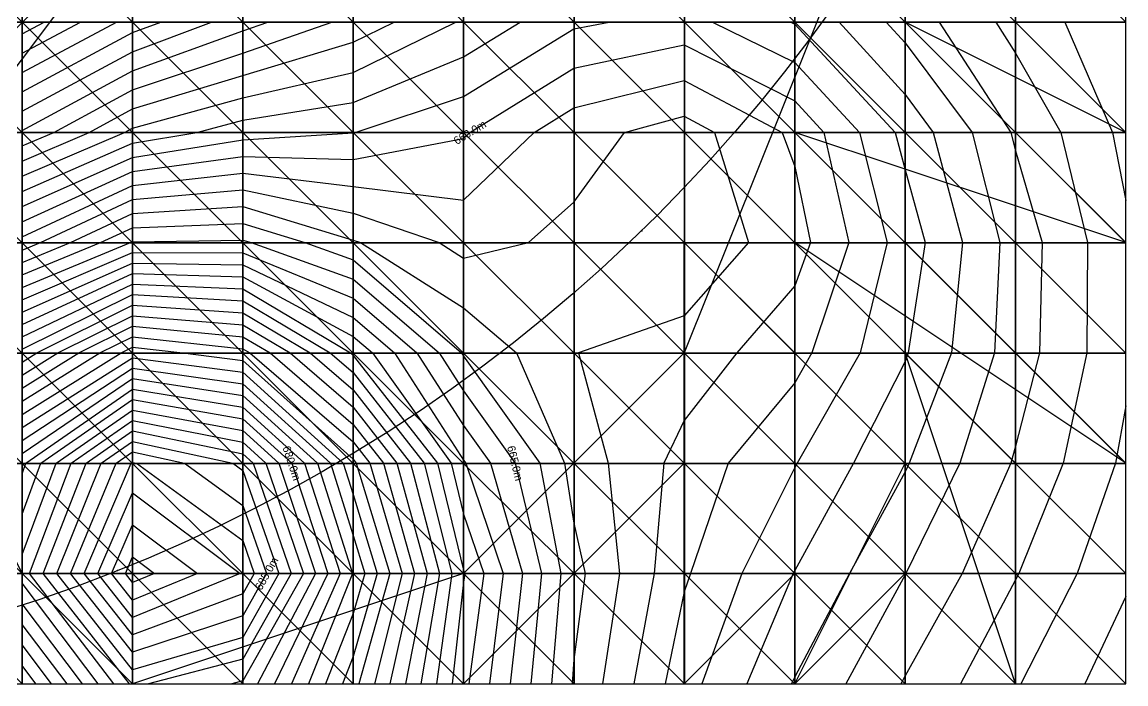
# Model space of a CAD drawing. Header units: metres. Extents: x -746 to 502, y -636 to 300.
# Drawn here: x 93.1 to 300, y -300 to -175.9 of the extents above; entities that cross this region are included whole.
import ezdxf
from ezdxf.enums import TextEntityAlignment as Align

# ---------------------------------------------------------------- set-up
doc = ezdxf.new("R2010")
doc.units = ezdxf.units.M
for name, color, linetype in [('TOPO_ANNO_CONT', 7, 'Continuous'), ('TOPO_AOI', 6, 'Continuous'), ('TOPO_CONT_MAJR', 7, 'Continuous'), ('TOPO_CONT_MINR', 249, 'Continuous'), ('TOPO_ELEV', 9, 'Continuous'), ('TOPO_HYDR_BASN', 140, 'Continuous'), ('TOPO_HYDR_STRM', 5, 'Continuous')]:
    doc.layers.add(name, color=color, linetype=linetype)

msp = doc.modelspace()

# ---------------------------------------------------------------- linework, layer by layer
at = {"layer": 'TIN_SURFACE', "color": 252}
for points in [[(72.42, -175.88, 644.44), (93.11, -175.88, 648.38), (72.42, -155.18, 640.11)], [(93.11, -175.88, 648.38), (93.11, -155.18, 643.71), (72.42, -155.18, 640.11)], [(93.11, -175.88, 648.38), (113.8, -175.88, 651.44), (93.11, -155.18, 643.71)], [(113.8, -175.88, 651.44), (113.8, -155.18, 646.81), (93.11, -155.18, 643.71)], [(113.8, -175.88, 651.44), (134.49, -175.88, 653.61), (113.8, -155.18, 646.81)], [(134.49, -175.88, 653.61), (134.49, -155.18, 649.4), (113.8, -155.18, 646.81)], [(134.49, -175.88, 653.61), (155.18, -175.88, 655.33), (134.49, -155.18, 649.4)], [(155.18, -175.88, 655.33), (155.18, -155.18, 651.61), (134.49, -155.18, 649.4)], [(155.18, -175.88, 655.33), (175.88, -175.88, 657.13), (155.18, -155.18, 651.61)], [(175.88, -175.88, 657.13), (175.88, -155.18, 653.52), (155.18, -155.18, 651.61)], [(175.88, -175.88, 657.13), (196.57, -175.88, 658.83), (175.88, -155.18, 653.52)], [(196.57, -175.88, 658.83), (196.57, -155.18, 654.91), (175.88, -155.18, 653.52)], [(196.57, -175.88, 658.83), (217.26, -175.88, 659.36), (196.57, -155.18, 654.91)], [(217.26, -175.88, 659.36), (217.26, -155.18, 655.26), (196.57, -155.18, 654.91)], [(217.26, -175.88, 659.36), (237.95, -175.88, 657.95), (217.26, -155.18, 655.26)], [(237.95, -175.88, 657.95), (237.95, -155.18, 654.55), (217.26, -155.18, 655.26)], [(237.95, -175.88, 657.95), (258.64, -175.88, 655.6), (237.95, -155.18, 654.55)], [(258.64, -175.88, 655.6), (258.64, -155.18, 653.56), (237.95, -155.18, 654.55)], [(258.64, -175.88, 655.6), (279.33, -175.88, 653.65), (258.64, -155.18, 653.56)], [(279.33, -175.88, 653.65), (279.33, -155.18, 652.86), (258.64, -155.18, 653.56)], [(279.33, -175.88, 653.65), (300.02, -175.88, 652.19), (279.33, -155.18, 652.86)], [(300.02, -175.88, 652.19), (300.02, -155.18, 652.07), (279.33, -155.18, 652.86)], [(72.42, -196.57, 649.39), (93.11, -196.57, 654.1), (72.42, -175.88, 644.44)], [(93.11, -196.57, 654.1), (93.11, -175.88, 648.38), (72.42, -175.88, 644.44)], [(93.11, -196.57, 654.1), (113.8, -196.57, 657.22), (93.11, -175.88, 648.38)], [(113.8, -196.57, 657.22), (113.8, -175.88, 651.44), (93.11, -175.88, 648.38)], [(113.8, -196.57, 657.22), (134.49, -196.57, 658.55), (113.8, -175.88, 651.44)], [(134.49, -196.57, 658.55), (134.49, -175.88, 653.61), (113.8, -175.88, 651.44)], [(134.49, -196.57, 658.55), (155.18, -196.57, 658.98), (134.49, -175.88, 653.61)], [(155.18, -196.57, 658.98), (155.18, -175.88, 655.33), (134.49, -175.88, 653.61)], [(155.18, -196.57, 658.98), (175.88, -196.57, 659.9), (155.18, -175.88, 655.33)], [(175.88, -196.57, 659.9), (175.88, -175.88, 657.13), (155.18, -175.88, 655.33)], [(175.88, -196.57, 659.9), (196.57, -196.57, 661.62), (175.88, -175.88, 657.13)], [(196.57, -196.57, 661.62), (196.57, -175.88, 658.83), (175.88, -175.88, 657.13)], [(196.57, -196.57, 661.62), (217.26, -196.57, 662.45), (196.57, -175.88, 658.83)], [(217.26, -196.57, 662.45), (217.26, -175.88, 659.36), (196.57, -175.88, 658.83)], [(217.26, -196.57, 662.45), (237.95, -196.57, 660.82), (217.26, -175.88, 659.36)], [(237.95, -196.57, 660.82), (237.95, -175.88, 657.95), (217.26, -175.88, 659.36)], [(237.95, -196.57, 660.82), (258.64, -196.57, 657.73), (237.95, -175.88, 657.95)], [(258.64, -196.57, 657.73), (258.64, -175.88, 655.6), (237.95, -175.88, 657.95)], [(258.64, -196.57, 657.73), (279.33, -196.57, 654.88), (258.64, -175.88, 655.6)], [(279.33, -196.57, 654.88), (279.33, -175.88, 653.65), (258.64, -175.88, 655.6)], [(279.33, -196.57, 654.88), (300.02, -196.57, 652.74), (279.33, -175.88, 653.65)], [(300.02, -196.57, 652.74), (300.02, -175.88, 652.19), (279.33, -175.88, 653.65)], [(72.42, -217.26, 655.01), (93.11, -217.26, 661.38), (72.42, -196.57, 649.39)], [(93.11, -217.26, 661.38), (93.11, -196.57, 654.1), (72.42, -196.57, 649.39)], [(93.11, -217.26, 661.38), (113.8, -217.26, 665.06), (93.11, -196.57, 654.1)], [(113.8, -217.26, 665.06), (113.8, -196.57, 657.22), (93.11, -196.57, 654.1)], [(113.8, -217.26, 665.06), (134.49, -217.26, 665.16), (113.8, -196.57, 657.22)], [(134.49, -217.26, 665.16), (134.49, -196.57, 658.55), (113.8, -196.57, 657.22)], [(134.49, -217.26, 665.16), (155.18, -217.26, 663.09), (134.49, -196.57, 658.55)], [(155.18, -217.26, 663.09), (155.18, -196.57, 658.98), (134.49, -196.57, 658.55)], [(155.18, -217.26, 663.09), (175.88, -217.26, 661.69), (155.18, -196.57, 658.98)], [(175.88, -217.26, 661.69), (175.88, -196.57, 659.9), (155.18, -196.57, 658.98)], [(175.88, -217.26, 661.69), (196.57, -217.26, 662.22), (175.88, -196.57, 659.9)], [(196.57, -217.26, 662.22), (196.57, -196.57, 661.62), (175.88, -196.57, 659.9)], [(196.57, -217.26, 662.22), (217.26, -217.26, 662.82), (196.57, -196.57, 661.62)], [(217.26, -217.26, 662.82), (217.26, -196.57, 662.45), (196.57, -196.57, 661.62)], [(217.26, -217.26, 662.82), (237.95, -217.26, 661.41), (217.26, -196.57, 662.45)], [(237.95, -217.26, 661.41), (237.95, -196.57, 660.82), (217.26, -196.57, 662.45)], [(237.95, -217.26, 661.41), (258.64, -217.26, 658.54), (237.95, -196.57, 660.82)], [(258.64, -217.26, 658.54), (258.64, -196.57, 657.73), (237.95, -196.57, 660.82)], [(258.64, -217.26, 658.54), (279.33, -217.26, 655.59), (258.64, -196.57, 657.73)], [(279.33, -217.26, 655.59), (279.33, -196.57, 654.88), (258.64, -196.57, 657.73)], [(279.33, -217.26, 655.59), (300.02, -217.26, 653.16), (279.33, -196.57, 654.88)], [(300.02, -217.26, 653.16), (300.02, -196.57, 652.74), (279.33, -196.57, 654.88)], [(72.42, -237.95, 660.88), (93.11, -237.95, 670.3), (72.42, -217.26, 655.01)], [(93.11, -237.95, 670.3), (93.11, -217.26, 661.38), (72.42, -217.26, 655.01)], [(93.11, -237.95, 670.3), (113.8, -237.95, 675.54), (93.11, -217.26, 661.38)], [(113.8, -237.95, 675.54), (113.8, -217.26, 665.06), (93.11, -217.26, 661.38)], [(113.8, -237.95, 675.54), (134.49, -237.95, 674.35), (113.8, -217.26, 665.06)], [(134.49, -237.95, 674.35), (134.49, -217.26, 665.16), (113.8, -217.26, 665.06)], [(134.49, -237.95, 674.35), (155.18, -237.95, 668.86), (134.49, -217.26, 665.16)], [(155.18, -237.95, 668.86), (155.18, -217.26, 663.09), (134.49, -217.26, 665.16)], [(155.18, -237.95, 668.86), (175.88, -237.95, 663.9), (155.18, -217.26, 663.09)], [(175.88, -237.95, 663.9), (175.88, -217.26, 661.69), (155.18, -217.26, 663.09)], [(175.88, -237.95, 663.9), (196.57, -237.95, 662.02), (175.88, -217.26, 661.69)], [(196.57, -237.95, 662.02), (196.57, -217.26, 662.22), (175.88, -217.26, 661.69)], [(196.57, -237.95, 662.02), (217.26, -237.95, 661.59), (196.57, -217.26, 662.22)], [(217.26, -237.95, 661.59), (217.26, -217.26, 662.82), (196.57, -217.26, 662.22)], [(217.26, -237.95, 661.59), (237.95, -237.95, 660.36), (217.26, -217.26, 662.82)], [(237.95, -237.95, 660.36), (237.95, -217.26, 661.41), (217.26, -217.26, 662.82)], [(237.95, -237.95, 660.36), (258.64, -237.95, 658.08), (237.95, -217.26, 661.41)], [(258.64, -237.95, 658.08), (258.64, -217.26, 658.54), (237.95, -217.26, 661.41)], [(258.64, -237.95, 658.08), (279.33, -237.95, 655.51), (258.64, -217.26, 658.54)], [(279.33, -237.95, 655.51), (279.33, -217.26, 655.59), (258.64, -217.26, 658.54)], [(279.33, -237.95, 655.51), (300.02, -237.95, 653.18), (279.33, -217.26, 655.59)], [(300.02, -237.95, 653.18), (300.02, -217.26, 653.16), (279.33, -217.26, 655.59)], [(72.42, -258.64, 665.46), (93.11, -258.64, 678.74), (72.42, -237.95, 660.88)], [(93.11, -258.64, 678.74), (93.11, -237.95, 670.3), (72.42, -237.95, 660.88)], [(93.11, -258.64, 678.74), (113.8, -258.64, 686.08), (93.11, -237.95, 670.3)], [(113.8, -258.64, 686.08), (113.8, -237.95, 675.54), (93.11, -237.95, 670.3)], [(113.8, -258.64, 686.08), (134.49, -258.64, 683.8), (113.8, -237.95, 675.54)], [(134.49, -258.64, 683.8), (134.49, -237.95, 674.35), (113.8, -237.95, 675.54)], [(134.49, -258.64, 683.8), (155.18, -258.64, 675.23), (134.49, -237.95, 674.35)], [(155.18, -258.64, 675.23), (155.18, -237.95, 668.86), (134.49, -237.95, 674.35)], [(155.18, -258.64, 675.23), (175.88, -258.64, 667.09), (155.18, -237.95, 668.86)], [(175.88, -258.64, 667.09), (175.88, -237.95, 663.9), (155.18, -237.95, 668.86)], [(175.88, -258.64, 667.09), (196.57, -258.64, 662.62), (175.88, -237.95, 663.9)], [(196.57, -258.64, 662.62), (196.57, -237.95, 662.02), (175.88, -237.95, 663.9)], [(196.57, -258.64, 662.62), (217.26, -258.64, 660.63), (196.57, -237.95, 662.02)], [(217.26, -258.64, 660.63), (217.26, -237.95, 661.59), (196.57, -237.95, 662.02)], [(217.26, -258.64, 660.63), (237.95, -258.64, 659.04), (217.26, -237.95, 661.59)], [(237.95, -258.64, 659.04), (237.95, -237.95, 660.36), (217.26, -237.95, 661.59)], [(237.95, -258.64, 659.04), (258.64, -258.64, 657.08), (237.95, -237.95, 660.36)], [(258.64, -258.64, 657.08), (258.64, -237.95, 658.08), (237.95, -237.95, 660.36)], [(258.64, -258.64, 657.08), (279.33, -258.64, 654.91), (258.64, -237.95, 658.08)], [(279.33, -258.64, 654.91), (279.33, -237.95, 655.51), (258.64, -237.95, 658.08)], [(279.33, -258.64, 654.91), (300.02, -258.64, 652.81), (279.33, -237.95, 655.51)], [(300.02, -258.64, 652.81), (300.02, -237.95, 653.18), (279.33, -237.95, 655.51)], [(72.42, -279.33, 666.32), (93.11, -279.33, 681.47), (72.42, -258.64, 665.46)], [(93.11, -279.33, 681.47), (93.11, -258.64, 678.74), (72.42, -258.64, 665.46)], [(93.11, -279.33, 681.47), (113.8, -279.33, 689.52), (93.11, -258.64, 678.74)], [(113.8, -279.33, 689.52), (113.8, -258.64, 686.08), (93.11, -258.64, 678.74)], [(113.8, -279.33, 689.52), (134.49, -279.33, 686.94), (113.8, -258.64, 686.08)], [(134.49, -279.33, 686.94), (134.49, -258.64, 683.8), (113.8, -258.64, 686.08)], [(134.49, -279.33, 686.94), (155.18, -279.33, 677.93), (134.49, -258.64, 683.8)], [(155.18, -279.33, 677.93), (155.18, -258.64, 675.23), (134.49, -258.64, 683.8)], [(155.18, -279.33, 677.93), (175.88, -279.33, 669.06), (155.18, -258.64, 675.23)], [(175.88, -279.33, 669.06), (175.88, -258.64, 667.09), (155.18, -258.64, 675.23)], [(175.88, -279.33, 669.06), (196.57, -279.33, 663.32), (175.88, -258.64, 667.09)], [(196.57, -279.33, 663.32), (196.57, -258.64, 662.62), (175.88, -258.64, 667.09)], [(196.57, -279.33, 663.32), (217.26, -279.33, 660.12), (196.57, -258.64, 662.62)], [(217.26, -279.33, 660.12), (217.26, -258.64, 660.63), (196.57, -258.64, 662.62)], [(217.26, -279.33, 660.12), (237.95, -279.33, 657.97), (217.26, -258.64, 660.63)], [(237.95, -279.33, 657.97), (237.95, -258.64, 659.04), (217.26, -258.64, 660.63)], [(237.95, -279.33, 657.97), (258.64, -279.33, 656.01), (237.95, -258.64, 659.04)], [(258.64, -279.33, 656.01), (258.64, -258.64, 657.08), (237.95, -258.64, 659.04)], [(258.64, -279.33, 656.01), (279.33, -279.33, 654.06), (258.64, -258.64, 657.08)], [(279.33, -279.33, 654.06), (279.33, -258.64, 654.91), (258.64, -258.64, 657.08)], [(279.33, -279.33, 654.06), (300.02, -279.33, 652.17), (279.33, -258.64, 654.91)], [(300.02, -279.33, 652.17), (300.02, -258.64, 652.81), (279.33, -258.64, 654.91)], [(72.42, -300.02, 662.92), (93.11, -300.02, 676.11), (72.42, -279.33, 666.32)], [(93.11, -300.02, 676.11), (93.11, -279.33, 681.47), (72.42, -279.33, 666.32)], [(93.11, -300.02, 676.11), (113.8, -300.02, 683.19), (93.11, -279.33, 681.47)], [(113.8, -300.02, 683.19), (113.8, -279.33, 689.52), (93.11, -279.33, 681.47)], [(113.8, -300.02, 683.19), (134.49, -300.02, 681.87), (113.8, -279.33, 689.52)], [(134.49, -300.02, 681.87), (134.49, -279.33, 686.94), (113.8, -279.33, 689.52)], [(134.49, -300.02, 681.87), (155.18, -300.02, 675.36), (134.49, -279.33, 686.94)], [(155.18, -300.02, 675.36), (155.18, -279.33, 677.93), (134.49, -279.33, 686.94)], [(155.18, -300.02, 675.36), (175.88, -300.02, 668.26), (155.18, -279.33, 677.93)], [(175.88, -300.02, 668.26), (175.88, -279.33, 669.06), (155.18, -279.33, 677.93)], [(175.88, -300.02, 668.26), (196.57, -300.02, 662.91), (175.88, -279.33, 669.06)], [(196.57, -300.02, 662.91), (196.57, -279.33, 663.32), (175.88, -279.33, 669.06)], [(196.57, -300.02, 662.91), (217.26, -300.02, 659.39), (196.57, -279.33, 663.32)], [(217.26, -300.02, 659.39), (217.26, -279.33, 660.12), (196.57, -279.33, 663.32)], [(217.26, -300.02, 659.39), (237.95, -300.02, 656.93), (217.26, -279.33, 660.12)], [(237.95, -300.02, 656.93), (237.95, -279.33, 657.97), (217.26, -279.33, 660.12)], [(237.95, -300.02, 656.93), (258.64, -300.02, 654.92), (237.95, -279.33, 657.97)], [(258.64, -300.02, 654.92), (258.64, -279.33, 656.01), (237.95, -279.33, 657.97)], [(258.64, -300.02, 654.92), (279.33, -300.02, 653.08), (258.64, -279.33, 656.01)], [(279.33, -300.02, 653.08), (279.33, -279.33, 654.06), (258.64, -279.33, 656.01)], [(279.33, -300.02, 653.08), (300.02, -300.02, 651.36), (279.33, -279.33, 654.06)], [(300.02, -300.02, 651.36), (300.02, -279.33, 652.17), (279.33, -279.33, 654.06)]]:
    msp.add_3dface(points, dxfattribs=at)
at = {"layer": 'TOPO_AOI', "color": 6}
msp.add_circle((0, 0), 300, dxfattribs=at)
at = {"layer": 'TOPO_CONT_MAJR', "color": 7, "lineweight": 30}
for points, elevation in [([(93.1, -181.71), (104.03, -175.86)], 650), ([(113.79, -188.59), (134.48, -181.67), (151.15, -175.86)], 655), ([(265.01, -175.86), (278.46, -196.55), (279.31, -200)], 655), ([(155.17, -201.67), (175.86, -197.69), (177.04, -196.55), (196.55, -184.53), (217.24, -180.15)], 660), ([(217.24, -180.15), (237.93, -190.67)], 660), ([(93.1, -199.11), (99.07, -196.55), (113.79, -188.59)], 655), ([(237.93, -190.67), (243.39, -196.55), (248.09, -217.24), (241.15, -237.93)], 660), ([(279.31, -200), (284.32, -217.24), (283.84, -237.93)], 655), ([(113.79, -203.88), (134.48, -201.09), (155.17, -201.67)], 660), ([(93.1, -213.31), (113.79, -203.88)], 660), ([(93.1, -225.63), (113.45, -217.24), (113.79, -217.08)], 665), ([(113.79, -217.08), (134.48, -216.75), (136.05, -217.24), (155.17, -224.08)], 665), ([(155.17, -224.08), (171.28, -237.93)], 665), ([(93.1, -237.23), (113.79, -226.99)], 670), ([(113.79, -226.99), (134.48, -228.14), (150.88, -237.93)], 670), ([(93.1, -249.45), (111.65, -237.93)], 675), ([(111.65, -237.93), (113.79, -236.86)], 675), ([(113.79, -236.86), (123.23, -237.93)], 675), ([(123.23, -237.93), (134.48, -239.35), (155.17, -257.87)], 675), ([(150.88, -237.93), (155.17, -241.63)], 670), ([(171.28, -237.93), (175.86, -245.06), (185.52, -258.62), (190.5, -279.31), (188.46, -300)], 665), ([(241.15, -237.93), (237.93, -243.53)], 660), ([(283.84, -237.93), (279.31, -255.42)], 655), ([(155.17, -241.63), (168.46, -258.62), (173.67, -279.31), (170.79, -300)], 670), ([(237.93, -243.53), (225.45, -258.62), (218.41, -279.31), (217.24, -282.74)], 660), ([(93.1, -268.17), (96.65, -258.62), (113.79, -246.68)], 680), ([(113.79, -246.68), (134.48, -250.3), (143.65, -258.62), (150.43, -279.31), (140.42, -300)], 680), ([(113.79, -294.09), (102.18, -279.31), (110.75, -258.62), (113.79, -256.5)], 685), ([(113.79, -256.5), (123.58, -258.62), (134.48, -266.55), (138.94, -279.31), (134.48, -287.22), (113.79, -294.09)], 685), ([(279.31, -255.42), (278.42, -258.62), (269.33, -279.31), (258.62, -298.52)], 655), ([(155.17, -257.87), (155.76, -258.62), (162.02, -279.31), (156.23, -300)], 675), ([(217.24, -282.74), (213.65, -300)], 660), ([(104.46, -300), (93.1, -284.98)], 680), ([(258.62, -298.52), (257.82, -300)], 655)]:
    msp.add_lwpolyline(points, dxfattribs=dict(at, elevation=elevation))
at = {"layer": 'TOPO_CONT_MINR', "color": 249}
for points, elevation in [([(93.1, -178.1), (97.27, -175.86)], 649), ([(93.1, -185.33), (110.79, -175.86)], 651), ([(113.79, -177.85), (119.09, -175.86)], 652), ([(113.79, -181.43), (128.64, -175.86)], 653), ([(113.79, -185.01), (134.48, -177.48), (139.14, -175.86)], 654), ([(155.17, -179.64), (162.86, -175.86)], 656), ([(155.17, -185.31), (174.41, -175.86)], 657), ([(155.17, -190.98), (175.86, -182.38), (186.46, -175.86)], 658), ([(155.17, -196.64), (155.57, -196.55), (175.86, -189.83), (196.55, -177.11), (203.15, -175.86)], 659), ([(222.51, -175.86), (237.93, -183.45)], 659), ([(237.18, -175.86), (237.93, -176.23)], 658), ([(246.29, -175.86), (258.62, -189.48)], 657), ([(255.11, -175.86), (258.62, -179.74)], 656), ([(275.61, -175.86), (279.31, -181.72)], 654), ([(288.56, -175.86), (297.48, -196.55), (300, -209.36)], 653), ([(93.1, -188.95), (113.79, -177.85)], 652), ([(237.93, -176.23), (256.78, -196.55), (258.62, -203.57)], 658), ([(113.79, -192.17), (134.48, -185.86), (155.17, -179.64)], 656), ([(258.62, -179.74), (271.18, -196.55), (276.41, -217.24), (275.36, -237.93)], 656), ([(93.1, -192.57), (113.79, -181.43)], 653), ([(279.31, -181.72), (287.83, -196.55), (292.85, -217.24), (292.71, -237.93)], 654), ([(237.93, -183.45), (250.09, -196.55), (255.28, -217.24), (250.23, -237.93)], 659), ([(93.1, -196.19), (113.79, -185.01)], 654), ([(113.79, -195.75), (134.48, -190.05), (155.17, -185.31)], 657), ([(155.17, -206.71), (175.86, -209.28), (189.07, -196.55), (196.55, -191.94), (217.24, -186.85)], 661), ([(217.24, -186.85), (235.6, -196.55), (237.93, -202.93)], 661), ([(258.62, -189.48), (263.9, -196.55), (269.4, -217.24), (267.3, -237.93)], 657), ([(93.1, -201.95), (105.69, -196.55), (113.79, -192.17)], 656), ([(113.79, -198.6), (125.88, -196.55), (134.48, -194.24), (155.17, -190.98)], 658), ([(155.17, -211.74), (171.26, -217.24), (175.86, -220.17), (188.06, -217.24), (196.55, -209.67), (206.01, -196.55), (217.24, -193.54)], 662), ([(217.24, -193.54), (222.93, -196.55), (229.28, -217.24), (217.24, -230.97)], 662), ([(93.1, -204.79), (112.31, -196.55), (113.79, -195.75)], 657), ([(93.1, -207.63), (113.79, -198.6)], 658), ([(113.79, -201.24), (134.48, -197.95), (155.17, -196.64)], 659), ([(93.1, -210.47), (113.79, -201.24)], 659), ([(113.79, -206.52), (134.48, -204.22), (155.17, -206.71)], 661), ([(237.93, -202.93), (240.9, -217.24), (237.93, -225.32)], 661), ([(258.62, -203.57), (262.38, -217.24), (259.23, -237.93)], 658), ([(93.1, -216.15), (113.79, -206.52)], 661), ([(113.79, -209.16), (134.48, -207.35), (155.17, -211.74)], 662), ([(93.1, -218.67), (96.57, -217.24), (113.79, -209.16)], 662), ([(113.79, -211.8), (134.48, -210.49), (155.17, -216.77)], 663), ([(93.1, -220.99), (102.19, -217.24), (113.79, -211.8)], 663), ([(93.1, -223.31), (107.82, -217.24), (113.79, -214.44)], 664), ([(113.79, -214.44), (134.48, -213.62), (146.08, -217.24), (155.17, -220.49)], 664), ([(155.17, -216.77), (156.54, -217.24), (175.86, -229.5), (185.77, -237.93)], 663), ([(93.1, -227.95), (113.79, -219.09)], 666), ([(113.79, -219.09), (134.48, -219.14), (155.17, -227.67)], 666), ([(93.1, -230.27), (113.79, -221.07)], 667), ([(113.79, -221.07), (134.48, -221.39), (155.17, -231.26)], 667), ([(155.17, -220.49), (175.46, -237.93)], 664), ([(93.1, -232.59), (113.79, -223.04)], 668), ([(113.79, -223.04), (134.48, -223.64), (155.17, -234.84)], 668), ([(93.1, -234.91), (113.79, -225.02)], 669), ([(113.79, -225.02), (134.48, -225.89), (154.65, -237.93)], 669), ([(237.93, -225.32), (227.1, -237.93)], 661), ([(95.86, -237.93), (113.79, -228.96)], 671), ([(113.79, -228.96), (134.48, -230.39), (147.11, -237.93)], 671), ([(155.17, -227.67), (167.11, -237.93)], 666), ([(99.81, -237.93), (113.79, -230.94)], 672), ([(113.79, -230.94), (134.48, -232.64), (143.34, -237.93)], 672), ([(155.17, -231.26), (162.94, -237.93)], 667), ([(217.24, -230.97), (197.39, -237.93)], 662), ([(103.75, -237.93), (113.79, -232.91)], 673), ([(113.79, -232.91), (134.48, -234.89), (139.58, -237.93)], 673), ([(107.7, -237.93), (113.79, -234.88)], 674), ([(113.79, -234.88), (134.48, -237.14), (135.81, -237.93)], 674), ([(155.17, -234.84), (158.76, -237.93)], 668), ([(93.1, -239.64), (95.86, -237.93)], 671), ([(93.1, -242.09), (99.81, -237.93)], 672), ([(93.1, -244.55), (103.75, -237.93)], 673), ([(93.1, -247), (107.7, -237.93)], 674), ([(135.81, -237.93), (155.17, -254.62)], 674), ([(139.58, -237.93), (155.17, -251.37)], 673), ([(143.34, -237.93), (155.17, -248.13)], 672), ([(147.11, -237.93), (155.17, -244.88)], 671), ([(154.65, -237.93), (155.17, -238.38)], 669), ([(158.76, -237.93), (173.54, -258.62), (175.86, -268.19), (179.69, -279.31), (176.86, -300)], 668), ([(162.94, -237.93), (175.86, -258.06), (176.26, -258.62), (183.29, -279.31), (180.73, -300)], 667), ([(167.11, -237.93), (175.86, -251.56), (180.89, -258.62), (186.9, -279.31), (184.59, -300)], 666), ([(175.46, -237.93), (175.86, -238.56), (190.15, -258.62), (194.11, -279.31), (192.33, -300)], 664), ([(185.77, -237.93), (194.79, -258.62), (196.55, -269.85), (198.63, -279.31), (196.55, -295.43), (196.2, -300)], 663), ([(197.39, -237.93), (202.99, -258.62), (205.09, -279.31), (201.89, -300)], 662), ([(227.1, -237.93), (217.24, -250.61)], 661), ([(250.23, -237.93), (238.39, -258.62), (237.93, -259.45)], 659), ([(275.36, -237.93), (268.91, -258.62), (258.75, -279.31), (258.62, -279.54)], 656), ([(267.3, -237.93), (259.41, -258.62), (258.62, -260.22)], 657), ([(259.23, -237.93), (258.62, -239.51)], 658), ([(292.71, -237.93), (288.24, -258.62), (279.93, -279.31), (279.31, -280.51)], 654), ([(93.1, -251.9), (113.79, -238.83)], 676), ([(113.79, -238.83), (134.48, -241.54), (153.32, -258.62), (155.17, -264.5)], 676), ([(155.17, -238.38), (171, -258.62), (175.86, -278.66), (176.09, -279.31), (175.86, -280.9), (173.7, -300)], 669), ([(258.62, -239.51), (248.94, -258.62), (237.93, -278.74)], 658), ([(93.1, -254.35), (113.79, -240.79)], 677), ([(113.79, -240.79), (134.48, -243.73), (150.9, -258.62), (155.17, -272.15)], 677), ([(93.1, -256.8), (113.79, -242.75)], 678), ([(113.79, -242.75), (134.48, -245.92), (148.49, -258.62), (155.02, -279.31), (146.78, -300)], 678), ([(93.1, -260.59), (93.83, -258.62), (113.79, -244.72)], 679), ([(113.79, -244.72), (134.48, -248.11), (146.07, -258.62), (152.72, -279.31), (143.6, -300)], 679), ([(155.17, -244.88), (165.92, -258.62), (171.34, -279.31), (167.88, -300)], 671), ([(155.17, -248.13), (163.38, -258.62), (169.01, -279.31), (164.96, -300)], 672), ([(300, -247.85), (298.09, -258.62), (290.89, -279.31), (280.33, -300)], 653), ([(93.1, -275.76), (99.47, -258.62), (113.79, -248.64)], 681), ([(113.79, -248.64), (134.48, -252.49), (141.24, -258.62), (148.13, -279.31), (137.24, -300)], 681), ([(110.3, -300), (94.47, -279.31), (102.29, -258.62), (113.79, -250.61)], 682), ([(113.79, -250.61), (134.48, -254.68), (138.82, -258.62), (145.83, -279.31), (134.48, -299.46), (132.4, -300)], 682), ([(155.17, -251.37), (160.84, -258.62), (166.68, -279.31), (162.05, -300)], 673), ([(217.24, -250.61), (213.39, -258.62), (211.56, -279.31), (207.77, -300)], 661), ([(113.23, -300), (97.04, -279.31), (105.11, -258.62), (113.79, -252.57)], 683), ([(113.79, -252.57), (134.48, -256.88), (136.41, -258.62), (143.53, -279.31), (134.48, -295.38), (116.81, -300)], 683), ([(113.79, -297.36), (99.61, -279.31), (107.93, -258.62), (113.79, -254.53)], 684), ([(113.79, -254.53), (132.64, -258.62), (134.48, -259.96), (141.23, -279.31), (134.48, -291.3), (113.79, -297.36)], 684), ([(155.17, -254.62), (158.3, -258.62), (164.35, -279.31), (159.14, -300)], 674), ([(113.79, -290.82), (104.75, -279.31), (113.57, -258.62), (113.79, -258.46)], 686), ([(113.79, -258.46), (114.53, -258.62), (134.48, -273.13), (136.64, -279.31), (134.48, -283.14), (113.79, -290.82)], 686), ([(237.93, -259.45), (228.03, -279.31), (220.51, -300)], 659), ([(258.62, -260.22), (248.18, -279.31), (237.93, -298.66)], 657), ([(113.79, -287.55), (107.32, -279.31), (113.79, -264.15)], 687), ([(113.79, -264.15), (133.99, -279.31), (113.79, -287.55)], 687), ([(155.17, -264.5), (159.68, -279.31), (155.17, -294.87)], 676), ([(113.79, -284.28), (109.89, -279.31), (113.79, -270.17)], 688), ([(113.79, -270.17), (125.97, -279.31), (113.79, -284.28)], 688), ([(155.17, -272.15), (157.35, -279.31), (155.17, -286.83)], 677), ([(113.79, -281.01), (112.46, -279.31), (113.79, -276.19)], 689), ([(113.79, -276.19), (117.95, -279.31), (113.79, -281.01)], 689), ([(237.93, -278.74), (237.65, -279.31), (228.94, -300)], 658), ([(107.38, -300), (93.1, -281.12)], 681), ([(258.62, -279.54), (247.53, -300)], 656), ([(279.31, -280.51), (269, -300)], 654), ([(300, -283.65), (292.34, -300)], 652), ([(155.17, -286.83), (149.96, -300)], 677), ([(101.54, -300), (93.1, -288.85)], 679), ([(98.62, -300), (93.1, -292.71)], 678), ([(155.17, -294.87), (153.14, -300)], 676), ([(95.7, -300), (93.1, -296.57)], 677), ([(237.93, -298.66), (237.36, -300)], 657)]:
    msp.add_lwpolyline(points, dxfattribs=dict(at, elevation=elevation))
at = {"layer": 'TOPO_ELEV', "color": 9}
for p in [(209.25, -215.05, 621), (111.02, -278.76, 582)]:
    msp.add_point(p, dxfattribs=at)
at = {"layer": 'TOPO_HYDR_BASN', "color": 140}
for points in [[(-10.34, -300), (-10.34, -237.93), (72.41, -155.17), (134.48, -93.1), (155.17, -72.41), (175.86, -72.41), (51.72, -237.93), (31.03, -258.62), (-10.34, -300)], [(113.79, -300), (93.1, -279.31), (72.41, -237.93), (72.41, -196.55), (134.48, -134.48), (175.86, -93.1), (196.55, -93.1), (258.62, -134.48), (217.24, -237.93), (175.86, -279.31), (113.79, -300)], [(300, -196.55), (258.62, -175.86), (258.62, -155.17), (279.31, -175.86), (300, -196.55)], [(300, -217.24), (237.93, -196.55), (279.31, -196.55), (300, -217.24)], [(217.24, -300), (217.24, -217.24), (237.93, -237.93), (237.93, -279.31), (217.24, -300)], [(300, -258.62), (237.93, -217.24), (258.62, -217.24), (279.31, -237.93), (300, -258.62)], [(279.31, -300), (258.62, -237.93), (279.31, -258.62), (279.31, -300)], [(175.86, -300), (196.55, -279.31), (217.24, -258.62), (175.86, -300)], [(237.93, -300), (258.62, -258.62), (258.62, -279.31), (237.93, -300)]]:
    msp.add_lwpolyline(points, close=True, dxfattribs=at)
at = {"layer": 'TOPO_HYDR_STRM', "color": 5}
msp.add_lwpolyline([(72.42, -237.95), (93.11, -258.64), (93.11, -279.33), (113.8, -300.02)], dxfattribs=at)

# ---------------------------------------------------------------- texts
at = {"layer": 'TOPO_ANNO_CONT', "color": 7}
for s, rotation, p in [('660.0m', 31.6495, (177.04, -196.55)), ('680.0m', -71.8741, (143.65, -258.62)), ('665.0m', -76.4708, (185.52, -258.62)), ('685.0m', 60.6063, (138.94, -279.31))]:
    msp.add_text(s, height=1.5, rotation=rotation, dxfattribs=at).set_placement(p, align=Align.MIDDLE)

doc.saveas('drawing.dxf')
